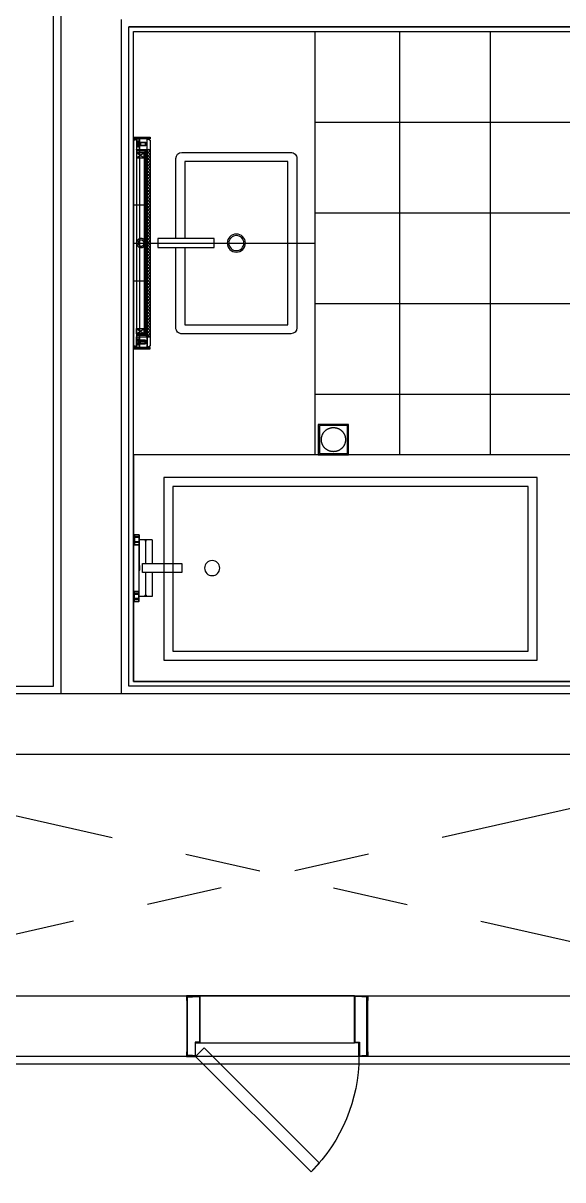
# Model space of a CAD drawing. Header units: millimetres. Extents: x 10000 to 302800, y 6800 to 229018.
# Drawn here: x 216573 to 218358, y 153728 to 157554 of the extents above; entities that cross this region are included whole.
import ezdxf

# ---------------------------------------------------------------- set-up
doc = ezdxf.new("R2010")
doc.units = ezdxf.units.MM
doc.header["$LTSCALE"] = 400
doc.header["$MEASUREMENT"] = 0
for name, pattern in [('X-ROOM TYPE-SR-1.3+1.7Bay$0$HIDDEN', [0.375, 0.25, -0.125]), ('X-ROOM TYPE-SR-1.3+1.7Bay$0$PHANTOM2', [1.25, 0.625, -0.125, 0.125, -0.125, 0.125, -0.125]), ('X-ROOM TYPE-SR-1.3+1.7Bay$0$X-ROOM TYPE-HOTEL-DS-1$0$DASHED', [3, 2, -1])]:
    doc.linetypes.add(name, pattern=pattern)
doc.layers.get('0').update_dxf_attribs({"linetype": 'CONTINUOUS'})
for name, color, linetype in [('A-DIM1', 7, 'CONTINUOUS'), ('X-EXT_8F$0$A-254', 254, 'CONTINUOUS'), ('X-INT-HOTEL-8F$0$A-DOOR', 4, 'CONTINUOUS'), ('X-ROOM TYPE-SR-1.3+1.7Bay$0$.WA_Built-in', 252, 'CONTINUOUS'), ('X-ROOM TYPE-SR-1.3+1.7Bay$0$.WA_Built-in_Lower', 252, 'CONTINUOUS'), ('X-ROOM TYPE-SR-1.3+1.7Bay$0$.WA_Floor-Fin', 252, 'CONTINUOUS'), ('X-ROOM TYPE-SR-1.3+1.7Bay$0$.WA_Framing', 252, 'CONTINUOUS'), ('X-ROOM TYPE-SR-1.3+1.7Bay$0$.WA_Light', 252, 'CONTINUOUS'), ('X-ROOM TYPE-SR-1.3+1.7Bay$0$.WA_M ETAL', 252, 'CONTINUOUS'), ('X-ROOM TYPE-SR-1.3+1.7Bay$0$.WA_Sani', 252, 'CONTINUOUS'), ('X-ROOM TYPE-SR-1.3+1.7Bay$0$.WA_Sani-Fix', 252, 'CONTINUOUS'), ('X-ROOM TYPE-SR-1.3+1.7Bay$0$.WA_SANIDRAIN', 252, 'CONTINUOUS'), ('X-ROOM TYPE-SR-1.3+1.7Bay$0$.WA_Wall-Finish', 252, 'CONTINUOUS'), ('X-ROOM TYPE-SR-1.3+1.7Bay$0$A-OPEN2', 252, 'X-ROOM TYPE-SR-1.3+1.7Bay$0$X-ROOM TYPE-HOTEL-DS-1$0$DASHED'), ('X-ROOM TYPE-SR-1.3+1.7Bay$0$A-WALD', 7, 'CONTINUOUS'), ('X-ROOM TYPE-SR-1.3+1.7Bay$0$X-ROOM TYPE-SR-1.3+1.7Bay$0$.WA_Sani-Fix', 252, 'CONTINUOUS'), ('X-ROOM TYPE-SR-1.3+1.7Bay$0$X-ROOM TYPE-SR-2bay_1$0$.WA_Sani-Fix', 252, 'CONTINUOUS')]:
    doc.layers.add(name, color=color, linetype=linetype)

# ---------------------------------------------------------------- blocks, each defined once
blk = doc.blocks.new('X-EXT_8F')
at = {"layer": 'X-EXT_8F$0$A-254'}
h = blk.add_hatch(dxfattribs=at)
h.set_pattern_fill('LINE', color=252, scale=100, angle=90)
h.set_pattern_definition([(90, (0, 0), (-317.5, 2e-14), [])])
edge = h.paths.add_edge_path()
edge.add_line((214444.8, 68021.2), (188877.6, 70521.2))
edge.add_line((188877.6, 70521.2), (174255.5, 70521.2))
edge.add_arc((174255.5, 68371.2), 2150, 90, 167)
edge.add_line((172160.6, 68854.9), (172053.9, 68392.8))
edge.add_arc((174148.8, 67909.2), 2150, 167, 180)
edge.add_line((171998.8, 67909.2), (171998.8, 38021.2))
edge.add_arc((174148.8, 38021.2), 2150, 180, 270)
edge.add_line((174148.8, 35871.2), (195098.8, 35871.2))
edge.add_line((195098.8, 35871.2), (195098.8, 36521.2))
edge.add_line((195098.8, 36521.2), (174648.8, 36521.2))
edge.add_arc((174648.8, 38021.2), 1500, 180, 270, ccw=False)
edge.add_line((173148.8, 38021.2), (173148.8, 67371.2))
edge.add_arc((174648.8, 67371.2), 1500, 90, 180, ccw=False)
edge.add_line((174648.8, 68871.2), (187974.8, 68871.2))
edge.add_line((187974.8, 68871.2), (202089.9, 68021.2))
edge.add_line((202089.9, 68021.2), (214444.8, 68021.2))
blk = doc.blocks.new('X-ROOM TYPE-SR-1.3+1.7Bay$0$A$C1701355A')
at = {"layer": 'X-ROOM TYPE-SR-1.3+1.7Bay$0$.WA_Light', "linetype": 'X-ROOM TYPE-SR-1.3+1.7Bay$0$HIDDEN', "ltscale": 10}
for points in [[(-29.5, -5.6), (-12.1, 11.7), (-2.9, 2.5), (-20.4, -14.9), (-22.4, -14.3), (-28.5, -8.3), (-29.5, -5.6)], [(-18.1, -14.2), (-1, 2.9), (-11.8, 13.8), (-28.8, -3.2)], [(-27.3, -6.2), (-12, 9.1), (-5.8, 2.9), (-21.2, -12.3)], [(-29.5, -5.6), (-27.3, -6.2), (-21.2, -12.3), (-20.3, -14.8)], [(-16, -7.2), (-14.3, -8.9)], [(-8.7, 0), (-7.1, -1.7)]]:
    blk.add_lwpolyline(points, dxfattribs=at)
blk.add_lwpolyline([(-22.3, -11.2), (-26, -7.5), (-24.6, -6.1), (-20.9, -9.8)], close=True, dxfattribs=at)
blk = doc.blocks.new('X-ROOM TYPE-SR-1.3+1.7Bay$0$A$C61A5519C')
at = {"layer": 'X-ROOM TYPE-SR-1.3+1.7Bay$0$.WA_Light', "linetype": 'X-ROOM TYPE-SR-1.3+1.7Bay$0$HIDDEN', "ltscale": 10, "rotation": 44.99999999999411}
blk.add_blockref('X-ROOM TYPE-SR-1.3+1.7Bay$0$A$C1701355A', (6.3, 9.1), dxfattribs=at)
blk = doc.blocks.new('X-ROOM TYPE-SR-1.3+1.7Bay$0$mr')
at = {"layer": 'X-ROOM TYPE-SR-1.3+1.7Bay$0$.WA_M ETAL'}
h = blk.add_hatch(dxfattribs=at)
h.set_pattern_fill('ANSI32', color=256, scale=15, angle=-90)
h.set_pattern_definition([(315, (-23359.6275, 437694.648), (3.977475644, 3.977475644), []), (315, (-23359.6275, 437691.996), (3.977475644, 3.977475644), [])])
h.paths.add_polyline_path([(-55, 350), (-55, 345), (0, 345), (0, 350)])
h = blk.add_hatch(dxfattribs=at)
h.set_pattern_fill('NET', color=256, scale=60, angle=-45)
h.set_pattern_definition([(315, (2329112.2085, 3855536.917), (5.303300859, 5.303300859), []), (45, (2329112.2085, 3855536.917), (-5.303300859, 5.303300859), [])])
h.paths.add_polyline_path([(-45, 310), (-55, 310), (-55, -310), (-45, -310)])
h = blk.add_hatch(dxfattribs=at)
h.set_pattern_fill('ANSI32', color=256, scale=15, angle=-90)
h.set_pattern_definition([(315, (-23359.6275, 437574.648), (3.977475644, 3.977475644), []), (315, (-23359.6275, 437571.996), (3.977475644, 3.977475644), [])])
h.paths.add_polyline_path([(-55, -350), (-55, -345), (0, -345), (0, -350)])
at = {"layer": 'X-ROOM TYPE-SR-1.3+1.7Bay$0$.WA_Framing', "linetype": 'X-ROOM TYPE-SR-1.3+1.7Bay$0$HIDDEN', "ltscale": 20}
for p, q in [((-10, 345), (-20, 310)), ((-10, 310), (-20, 345)), ((-35, 300), (-35, 282.5)), ((-10, 300), (-35, 282.5)), ((-10, 282.5), (-35, 300)), ((-35, -300), (-35, -282.5)), ((-10, -300), (-35, -282.5)), ((-10, -282.5), (-35, -300)), ((-20, -345), (-20, -310)), ((-10, -345), (-20, -310)), ((-10, -310), (-20, -345))]:
    blk.add_line(p, q, dxfattribs=at)
at = {"layer": 'X-ROOM TYPE-SR-1.3+1.7Bay$0$.WA_Framing', "ltscale": 20}
for p, q in [((-35, 300), (-45, 310)), ((-40, 305), (-40, -305)), ((-40, 305), (-10, 305)), ((-35, -300), (-45, -310)), ((-10, -305), (-40, -305))]:
    blk.add_line(p, q, dxfattribs=at)
at = {"layer": 'X-ROOM TYPE-SR-1.3+1.7Bay$0$.WA_Framing', "linetype": 'X-ROOM TYPE-SR-1.3+1.7Bay$0$HIDDEN', "ltscale": 20}
for points in [[(-10, 345), (-10, 310), (-20, 310), (-20, 345)], [(-10, 300), (-10, 282.5), (-35, 282.5), (-35, 300)], [(-10, -300), (-10, -282.5), (-35, -282.5), (-35, -300)], [(-10, -345), (-10, -310), (-20, -310), (-20, -345)]]:
    blk.add_lwpolyline(points, close=True, dxfattribs=at)
at = {"layer": 'X-ROOM TYPE-SR-1.3+1.7Bay$0$.WA_M ETAL'}
for p, q in [((-45, 310), (-55, 310)), ((-45, -310), (-55, -310))]:
    blk.add_line(p, q, dxfattribs=at)
for points in [[(-55, 350), (-55, 345), (0, 345), (0, 350)], [(-50, 344), (-55, 340), (-55, -340), (-50, -344), (-45, -344), (-45, 344)], [(-55, -350), (-55, -345), (0, -345), (0, -350)]]:
    blk.add_lwpolyline(points, close=True, dxfattribs=at)
at = {"layer": 'X-ROOM TYPE-SR-1.3+1.7Bay$0$.WA_M ETAL', "linetype": 'X-ROOM TYPE-SR-1.3+1.7Bay$0$HIDDEN', "ltscale": 50}
for points in [[(-45, 125), (0, 125)], [(0, -125), (-45, -125)]]:
    blk.add_lwpolyline(points, dxfattribs=at)
at = {"layer": 'X-ROOM TYPE-SR-1.3+1.7Bay$0$.WA_Wall-Finish'}
for p, q in [((-20, 345), (-20, 310)), ((-20, 345), (-20, 310)), ((-10, 345), (-10, -325)), ((-10, 310), (-45, 310)), ((-45, 310), (-45, -344)), ((0, 340), (0, -340)), ((-10, 300), (-35, 300)), ((-35, 300), (-35, -300)), ((-10, -300), (-35, -300)), ((-10, -310), (-45, -310)), ((-20, -310), (-20, -345))]:
    blk.add_line(p, q, dxfattribs=at)
for points in [[(0, 345), (-5, 345), (-5, 340), (0, 340)], [(0, -340), (-5, -340), (-5, -345), (0, -345)]]:
    blk.add_lwpolyline(points, dxfattribs=at)
at = {"layer": 'X-ROOM TYPE-SR-1.3+1.7Bay$0$.WA_Built-in', "yscale": 0.7999999999999988, "rotation": 270}
for p, xscale, zscale in [((-28.4, 324.2), 0.7999999999999988, 0.7999999999999988), ((-28.4, -324.2), -0.7999999999999988, 0.7999999999999989)]:
    blk.add_blockref('X-ROOM TYPE-SR-1.3+1.7Bay$0$A$C61A5519C', p, dxfattribs=dict(at, xscale=xscale, zscale=zscale))
blk = doc.blocks.new('X-ROOM TYPE-SR-1.3+1.7Bay$0$A$C1CB516A0')
at = {"layer": 'X-ROOM TYPE-SR-1.3+1.7Bay$0$.WA_Built-in', "linetype": 'X-ROOM TYPE-SR-1.3+1.7Bay$0$HIDDEN', "ltscale": 50}
blk.add_lwpolyline([(13.5, 35, -0.000893), (14.5, 35), (695, 35)], format="xyb", dxfattribs=at)
at = {"layer": 'X-ROOM TYPE-SR-1.3+1.7Bay$0$.WA_M ETAL', "linetype": 'X-ROOM TYPE-SR-1.3+1.7Bay$0$HIDDEN', "ltscale": 25}
for radius in [15, 10]:
    blk.add_circle((350, 30), radius, dxfattribs=at)
at = {"layer": 'X-ROOM TYPE-SR-1.3+1.7Bay$0$.WA_Sani', "rotation": 90}
blk.add_blockref('X-ROOM TYPE-SR-1.3+1.7Bay$0$mr', (350, 55), dxfattribs=at)
blk = doc.blocks.new('X-ROOM TYPE-SR-1.3+1.7Bay$0$wash basin')
at = {"layer": 'X-ROOM TYPE-SR-1.3+1.7Bay$0$.WA_Sani-Fix', "ltscale": 250}
blk.add_lwpolyline([(-15, 332.9), (-15, 520), (15, 520), (15, 332.9)], close=True, dxfattribs=at)
blk.add_lwpolyline([(-15, 460), (-280, 460, 0.414213), (-300, 440), (-300, 80, 0.414214), (-280, 60), (280, 60, 0.414213), (300, 80), (300, 440, 0.414214), (280, 460), (15, 460)], format="xyb", dxfattribs=at)
blk.add_lwpolyline([(15, 430), (270, 430), (270, 90), (-270, 90), (-270, 430), (-15, 430)], dxfattribs=at)
for radius in [30, 25]:
    blk.add_circle((0, 260), radius, dxfattribs=at)
at = {"layer": 'X-ROOM TYPE-SR-1.3+1.7Bay$0$X-ROOM TYPE-SR-2bay_1$0$.WA_Sani-Fix', "ltscale": 250}
blk.add_line((0, 600), (0, 0), dxfattribs=at)
blk = doc.blocks.new('X-ROOM TYPE-SR-1.3+1.7Bay$0$X-ROOM TYPE-SR-1.3+1.7Bay$0$X-ROOM TYPE-SR-1.3+1.7Bay$0$A$Cb303d7f0')
at = {"layer": 'X-ROOM TYPE-SR-1.3+1.7Bay$0$.WA_Sani-Fix', "ltscale": 250}
for p, q in [((0.1, 482.1), (0, 482.1)), ((0, 482.1), (2.4, 482.1)), ((0, 482.1), (0, 482.1)), ((0.1, 455.8), (0.1, 482.1)), ((2.4, 484.9), (2.9, 485.4)), ((2.9, 485.3), (2.4, 484.8)), ((2.4, 484.9), (2.4, 453)), ((2.4, 478.1), (2.9, 478.5)), ((2.4, 475.6), (2.9, 475.7)), ((2.4, 462.3), (2.9, 462.2)), ((2.4, 459.7), (2.9, 459.3)), ((2.9, 485.4), (2.9, 452.5)), ((2.9, 485.4), (17.9, 485.4)), ((17.9, 485.3), (2.9, 485.3)), ((17.9, 478.5), (2.9, 478.5)), ((17.9, 475.7), (2.9, 475.7)), ((17.9, 462.2), (2.9, 462.2)), ((17.9, 459.3), (2.9, 459.3)), ((17.9, 485.4), (18.4, 484.9)), ((17.9, 485.4), (17.9, 452.5)), ((18.4, 484.8), (17.9, 485.3)), ((18.4, 478.1), (17.9, 478.5)), ((18.4, 475.6), (17.9, 475.7)), ((18.4, 462.3), (17.9, 462.2)), ((18.4, 459.7), (17.9, 459.3)), ((18.4, 484.9), (18.4, 453)), ((61.3, 469), (19.1, 469)), ((19.1, 469), (19.1, 468.5)), ((19.1, 469), (19.1, 468.5)), ((19.1, 468.6), (19.1, 468.6)), ((19.1, 468.5), (19.1, 281.5)), ((37.4, 469), (37.4, 469)), ((37.4, 469), (37.5, 468.9)), ((37.5, 468.9), (37.5, 469)), ((37.5, 468.9), (37.8, 468.9)), ((37.5, 468.9), (37.5, 468.9)), ((37.8, 468.9), (37.8, 468)), ((42.6, 468), (37.8, 468)), ((39.4, 469), (39.4, 468)), ((40.2, 467.2), (40.2, 468)), ((40.2, 390), (40.2, 463.8)), ((41, 469), (41, 468)), ((42.6, 468.9), (42.9, 468.9)), ((42.6, 468.9), (42.6, 468)), ((42.9, 469), (42.9, 469)), ((42.9, 469), (42.9, 468.9)), ((42.9, 468.9), (43, 468.9)), ((43, 468.9), (43, 469)), ((43, 469), (43, 469)), ((61.3, 469), (61.3, 468.5)), ((61.3, 469), (61.3, 468.5)), ((61.3, 390), (61.3, 468.5)), ((0.1, 455.8), (0, 455.7)), ((0, 455.7), (2.4, 455.7)), ((0, 455.7), (0, 455.7)), ((2.4, 453), (2.9, 452.5)), ((2.4, 453), (2.9, 452.5)), ((17.9, 452.5), (2.9, 452.5)), ((2.9, 452.5), (17.9, 452.5)), ((17.9, 452.5), (18.4, 453)), ((17.9, 452.5), (18.4, 453)), ((19.1, 445.6), (17.9, 444.4)), ((17.9, 444.4), (19.1, 443.2)), ((19.1, 458.5), (18.4, 458.5)), ((40.2, 286.2), (40.2, 360)), ((61.3, 281.5), (61.3, 360)), ((0.1, 294.2), (0, 294.3)), ((0, 294.3), (2.4, 294.3)), ((0, 294.3), (0, 294.3)), ((0.1, 267.9), (0, 267.9)), ((0, 267.9), (2.4, 267.9)), ((0, 267.9), (0, 267.9)), ((0.1, 294.2), (0.1, 267.9)), ((2.4, 297), (2.9, 297.5)), ((2.4, 297), (2.9, 297.5)), ((2.4, 265.1), (2.4, 297)), ((2.4, 290.3), (2.9, 290.7)), ((2.4, 287.7), (2.9, 287.8)), ((2.4, 274.4), (2.9, 274.3)), ((2.4, 271.9), (2.9, 271.5)), ((2.9, 264.6), (2.9, 297.5)), ((17.9, 297.5), (2.9, 297.5)), ((2.9, 297.5), (17.9, 297.5)), ((17.9, 290.7), (2.9, 290.7)), ((17.9, 287.8), (2.9, 287.8)), ((17.9, 274.3), (2.9, 274.3)), ((17.9, 271.5), (2.9, 271.5)), ((19.1, 304.8), (17.9, 303.6)), ((19.1, 302.4), (17.9, 303.6)), ((17.9, 264.6), (17.9, 297.5)), ((17.9, 297.5), (18.4, 297)), ((17.9, 297.5), (18.4, 297)), ((18.4, 290.3), (17.9, 290.7)), ((18.4, 287.7), (17.9, 287.8)), ((18.4, 274.4), (17.9, 274.3)), ((18.4, 271.9), (17.9, 271.5)), ((18.4, 265.1), (18.4, 297)), ((19.1, 291.5), (18.4, 291.5)), ((61.2, 281), (19.2, 281)), ((27.3, 281.2), (27.2, 281.2)), ((37.4, 281.1), (37.4, 281)), ((37.5, 281.1), (37.4, 281.1)), ((40.2, 281), (37.5, 281.1)), ((37.5, 281), (37.5, 281.1)), ((37.5, 281.1), (37.5, 281.1)), ((37.5, 281), (37.5, 281)), ((40.2, 281), (40.2, 282.7)), ((42.9, 281.1), (40.2, 281)), ((40.2, 281), (40.2, 281)), ((43, 281.1), (42.9, 281.1)), ((42.9, 281.1), (42.9, 281.1)), ((42.9, 281.1), (42.9, 281)), ((43, 281), (43, 281.1)), ((43, 281), (43, 281)), ((53.3, 281.2), (53.1, 281.2)), ((2.9, 264.7), (2.4, 265.2)), ((2.4, 265.1), (2.9, 264.6)), ((17.9, 264.7), (2.9, 264.7)), ((2.9, 264.6), (17.9, 264.6)), ((18.4, 265.2), (17.9, 264.7)), ((17.9, 264.6), (18.4, 265.1))]:
    blk.add_line(p, q, dxfattribs=at)
blk.add_lwpolyline([(1500.1, 0), (0.1, 0), (0.1, 750), (1500.1, 750), (1500.1, 0)], dxfattribs=at)
for points in [[(1335.1, 680), (1335.1, 75), (100.1, 75), (100.1, 680)], [(1305.1, 650), (1305.1, 105), (130.1, 105), (130.1, 650)], [(30, 360), (160, 360), (160, 390), (30, 390)]]:
    blk.add_lwpolyline(points, close=True, dxfattribs=at)
for centre, radius in [((40.2, 465.5), 1.3), ((260.1, 375), 25), ((40.2, 284.5), 1.3)]:
    blk.add_circle(centre, radius, dxfattribs=at)
for centre, start, end in [((59.3, 468.5), 0, 3.3367), ((21.1, 281.5), 180, 195.3918)]:
    blk.add_arc(centre, 2, start, end, dxfattribs=at)
for points, knots in [([(19.8, 469), (19.7, 469), (19.7, 469), (19.6, 469), (19.5, 469), (19.5, 468.9), (19.4, 468.9), (19.4, 468.9), (19.3, 468.9), (19.3, 468.9), (19.3, 468.9), (19.3, 468.8), (19.2, 468.8), (19.2, 468.8), (19.2, 468.8), (19.2, 468.8), (19.2, 468.8), (19.2, 468.8), (19.2, 468.8), (19.2, 468.7), (19.1, 468.7), (19.1, 468.7), (19.1, 468.7), (19.1, 468.7), (19.1, 468.7), (19.1, 468.6), (19.1, 468.6), (19.1, 468.6)], [0, 0, 0, 0, 0.0866325, 0.1633608, 0.2311611, 0.2909686, 0.3436484, 0.3899998, 0.4307608, 0.4666085, 0.4981597, 0.5259888, 0.5506554, 0.5726583, 0.5924328, 0.6103575, 0.6267612, 0.6419303, 0.6561173, 0.6695449, 0.6823696, 0.6946929, 0.7065976, 0.7294207, 0.7513152, 0.7726837, 0.793902, 0.793902, 0.793902, 0.793902]), ([(19.1, 468.6), (19.1, 468.6), (19.1, 468.6), (19.1, 468.5), (19.1, 468.5)], [0, 0, 0, 0, 0.0584614, 0.1164704, 0.1164704, 0.1164704, 0.1164704]), ([(19.1, 468.5), (19.1, 457.9), (19.1, 437.6), (19.1, 408.6), (19.2, 390.2), (19.4, 381.5)], [0, 0, 0, 0, 31.864203, 60.930077, 87.033705, 87.033705, 87.033705, 87.033705]), ([(37.4, 469), (36.2, 468.9), (33.8, 468.9), (30.4, 468.8), (27.3, 468.8), (24.6, 468.7), (22.4, 468.6), (20.7, 468.7), (19.7, 468.5), (19.3, 468.6), (19.2, 468.6)], [0, 0, 0, 0, 3.647384, 7.111085, 10.272064, 13.020797, 15.264549, 16.92805, 17.955406, 18.189779, 18.189779, 18.189779, 18.189779]), ([(37.8, 468.9), (37.8, 468.9), (37.8, 469), (37.8, 469), (37.8, 469)], [0, 0, 0, 0, 0.03296022, 0.06527932, 0.06527932, 0.06527932, 0.06527932]), ([(40.2, 467.2), (40, 467.2), (39.6, 467.2), (39.1, 466.8), (38.7, 466.4), (38.5, 465.8), (38.5, 465.2), (38.7, 464.6), (39.1, 464.2), (39.6, 463.8), (40, 463.8), (40.2, 463.8)], [0, 0, 0, 0, 0.596081, 1.192099, 1.787989, 2.383764, 2.979488, 3.575246, 4.171106, 4.767086, 5.363145, 5.363145, 5.363145, 5.363145]), ([(40.2, 463.8), (40.4, 463.8), (40.8, 463.8), (41.3, 464.2), (41.7, 464.6), (41.9, 465.2), (41.9, 465.8), (41.7, 466.4), (41.3, 466.8), (40.8, 467.2), (40.4, 467.2), (40.2, 467.2)], [0, 0, 0, 0, 0.596081, 1.192099, 1.787989, 2.383764, 2.979488, 3.575246, 4.171106, 4.767086, 5.363145, 5.363145, 5.363145, 5.363145]), ([(61.2, 468.6), (61.1, 468.6), (60.7, 468.5), (59.7, 468.7), (58.1, 468.6), (55.9, 468.7), (53.1, 468.8), (50, 468.8), (46.6, 468.9), (44.2, 468.9), (43, 469)], [0, 0, 0, 0, 0.234373, 1.261729, 2.92523, 5.168982, 7.917714, 11.078693, 14.542395, 18.189779, 18.189779, 18.189779, 18.189779]), ([(61, 468.9), (61, 468.9), (61, 468.9), (60.9, 469), (60.8, 469), (60.8, 469), (60.7, 469), (60.7, 469)], [0, 0, 0, 0, 0.0535902, 0.1145196, 0.1836841, 0.26205, 0.3506713, 0.3506713, 0.3506713, 0.3506713]), ([(61.3, 468.8), (61.3, 468.8), (61.3, 468.8), (61.2, 468.8), (61.2, 468.8), (61.2, 468.8), (61.2, 468.8), (61.2, 468.9), (61.1, 468.9), (61.1, 468.9), (61.1, 468.9), (61.1, 468.9)], [0, 0, 0, 0, 0.0170271, 0.0354713, 0.0556848, 0.0780702, 0.1030885, 0.1312662, 0.1631967, 0.1995095, 0.2408535, 0.2408535, 0.2408535, 0.2408535]), ([(61.2, 390), (61.2, 395.9), (61.3, 411.4), (61.3, 437.6), (61.3, 457.9), (61.3, 468.5)], [8.533766, 8.533766, 8.533766, 8.533766, 26.103627, 55.169502, 87.033706, 87.033706, 87.033706, 87.033706]), ([(61.3, 468.6), (61.3, 468.6), (61.3, 468.6), (61.3, 468.6), (61.3, 468.7), (61.3, 468.7), (61.3, 468.7), (61.3, 468.7), (61.3, 468.7), (61.3, 468.7), (61.3, 468.7), (61.3, 468.7), (61.3, 468.8), (61.3, 468.8), (61.3, 468.8)], [0, 0, 0, 0, 0.0138195, 0.0272366, 0.0404187, 0.0534882, 0.0665439, 0.079683, 0.0929976, 0.1065828, 0.1205432, 0.1349973, 0.150084, 0.166006, 0.166006, 0.166006, 0.166006]), ([(19.1, 381.3), (19.1, 381.4), (19.2, 381.4), (19.3, 381.4), (19.3, 381.5), (19.4, 381.5)], [0, 0, 0, 0, 0.0540681, 0.1539822, 0.3064699, 0.3064699, 0.3064699, 0.3064699]), ([(19.4, 368.5), (19.3, 368.5), (19.3, 368.6), (19.2, 368.6), (19.1, 368.6), (19.1, 368.7)], [0, 0, 0, 0, 0.1524879, 0.2524019, 0.30647, 0.30647, 0.30647, 0.30647]), ([(19.1, 281.5), (19.1, 292.1), (19.1, 312.4), (19.1, 341.4), (19.2, 359.8), (19.4, 368.5)], [0, 0, 0, 0, 31.839941, 60.917528, 87.033707, 87.033707, 87.033707, 87.033707]), ([(19.4, 368.5), (19.4, 369.9), (19.4, 372.6), (19.4, 377), (19.4, 379.9), (19.4, 381.5)], [0, 0, 0, 0, 3.972468, 8.356626, 12.934128, 12.934128, 12.934128, 12.934128]), ([(61.3, 281.5), (61.3, 292.1), (61.3, 312.4), (61.3, 338.6), (61.2, 354.1), (61.2, 360)], [0, 0, 0, 0, 31.864206, 60.930082, 78.499943, 78.499943, 78.499943, 78.499943]), ([(27.2, 281.2), (26.2, 281.2), (24.6, 281.3), (22.4, 281.4), (20.6, 281.3), (19.8, 281.5), (19.2, 281.4), (19.1, 281.5)], [0, 0, 0, 0, 2.748761, 4.992542, 6.65606, 7.683409, 8.042773, 8.042773, 8.042773, 8.042773]), ([(37.4, 281.1), (36.2, 281.1), (33.8, 281.1), (31.3, 281.1), (29.9, 281.2), (29.7, 281.2)], [0, 0, 0, 0, 3.647378, 7.111, 7.700546, 7.700546, 7.700546, 7.700546]), ([(40.2, 282.7), (40, 282.7), (39.6, 282.8), (39.1, 283.1), (38.7, 283.6), (38.5, 284.2), (38.5, 284.8), (38.7, 285.3), (39.1, 285.8), (39.6, 286.1), (40, 286.2), (40.2, 286.2)], [0, 0, 0, 0, 0.596081, 1.192099, 1.787989, 2.383764, 2.979488, 3.575246, 4.171106, 4.767086, 5.363145, 5.363145, 5.363145, 5.363145]), ([(40.2, 286.2), (40.4, 286.2), (40.8, 286.1), (41.3, 285.8), (41.7, 285.3), (41.9, 284.8), (41.9, 284.2), (41.7, 283.6), (41.3, 283.1), (40.8, 282.8), (40.4, 282.7), (40.2, 282.7)], [0, 0, 0, 0, 0.596081, 1.192099, 1.787989, 2.383764, 2.979488, 3.575246, 4.171106, 4.767086, 5.363145, 5.363145, 5.363145, 5.363145]), ([(50.7, 281.2), (50.5, 281.2), (49.2, 281.1), (46.6, 281.1), (44.2, 281.1), (43, 281.1)], [0, 0, 0, 0, 0.589545, 4.053167, 7.700546, 7.700546, 7.700546, 7.700546]), ([(61.3, 281.5), (61.3, 281.4), (60.6, 281.5), (59.8, 281.3), (58.1, 281.4), (55.9, 281.3), (54.2, 281.2), (53.3, 281.2)], [0, 0, 0, 0, 0.359364, 1.386712, 3.05023, 5.294011, 8.042772, 8.042772, 8.042772, 8.042772]), ([(61.2, 281), (61.3, 281.1), (61.3, 281.2), (61.3, 281.4), (61.3, 281.5)], [0, 0, 0, 0, 0.2684687, 0.5368718, 0.5368718, 0.5368718, 0.5368718])]:
    blk.add_open_spline(points, degree=3, knots=knots, dxfattribs=at)
for points in [[(19.2, 468.5), (19.1, 468.5), (19.1, 468.5), (19.1, 468.5)], [(19.2, 468.6), (19.2, 468.6), (19.2, 468.6), (19.2, 468.5)], [(42.6, 469), (42.6, 469), (42.6, 469), (42.6, 469)], [(42.6, 469), (42.6, 469), (42.6, 468.9), (42.6, 468.9)], [(61.1, 468.9), (61.1, 468.9), (61, 468.9), (61, 468.9)], [(61.3, 468.5), (61.3, 468.6), (61.2, 468.6), (61.2, 468.6)], [(61.3, 468.5), (61.3, 468.5), (61.3, 468.5), (61.3, 468.5)], [(29.7, 281.2), (28.9, 281.2), (28.1, 281.2), (27.3, 281.2)], [(53.1, 281.2), (52.3, 281.2), (51.5, 281.2), (50.7, 281.2)]]:
    blk.add_open_spline(points, degree=3, dxfattribs=at)
blk = doc.blocks.new('X-ROOM TYPE-SR-1.3+1.7Bay$0$A$C025413A3')
at = {"layer": 'X-ROOM TYPE-SR-1.3+1.7Bay$0$.WA_SANIDRAIN', "color": 8, "linetype": 'X-ROOM TYPE-SR-1.3+1.7Bay$0$HIDDEN', "ltscale": 100, "elevation": 0}
for points in [[(0, 0), (100, 0), (100, 100), (0, 100)], [(3.8, 3.8), (96.2, 3.8), (96.2, 96.1), (3.8, 96.1)]]:
    blk.add_lwpolyline(points, close=True, dxfattribs=at)
at = {"layer": 'X-ROOM TYPE-SR-1.3+1.7Bay$0$.WA_SANIDRAIN', "color": 8, "linetype": 'X-ROOM TYPE-SR-1.3+1.7Bay$0$HIDDEN', "ltscale": 100}
blk.add_circle((49.9, 50, 0), 39.9, dxfattribs=at)
blk = doc.blocks.new('X-ROOM TYPE-SR-1.3+1.7Bay')
for p, q in [((213038.8, 59911.2), (213038.8, 59911.2)), ((213338.8, 59911.2), (213338.8, 59911.2))]:
    blk.add_line(p, q)
at = {"layer": 'X-ROOM TYPE-SR-1.3+1.7Bay$0$.WA_Built-in_Lower', "ltscale": 250}
blk.add_line((212758.8, 62061.2), (212758.8, 60661.2), dxfattribs=at)
at = {"layer": 'X-ROOM TYPE-SR-1.3+1.7Bay$0$.WA_Built-in_Lower'}
blk.add_lwpolyline([(210563.8, 59896.2), (211893.8, 59896.2), (211893.8, 62296.2), (209543.8, 62296.2)], dxfattribs=at)
at = {"layer": 'X-ROOM TYPE-SR-1.3+1.7Bay$0$.WA_Floor-Fin'}
for p, q in [((213038.8, 60661.2), (213038.8, 62061.2)), ((213338.8, 60661.2), (213338.8, 62061.2)), ((212758.8, 61761.2), (214838.8, 61761.2)), ((212758.8, 61461.2), (214838.8, 61461.2)), ((212758.8, 61161.2), (215023.8, 61161.2)), ((212758.8, 60861.2), (215023.8, 60861.2))]:
    blk.add_line(p, q, dxfattribs=at)
at = {"layer": 'X-ROOM TYPE-SR-1.3+1.7Bay$0$.WA_Wall-Finish'}
for p, q in [((212143.8, 59896.2), (212143.8, 62076.2)), ((212143.8, 62076.2), (214773.8, 62076.2)), ((215023.8, 62076.2), (212143.8, 62076.2)), ((212158.8, 62061.2), (215023.8, 62061.2)), ((212158.8, 59911.2), (212158.8, 62061.2)), ((214853.8, 59896.2), (212143.8, 59896.2)), ((214838.8, 59911.2), (212158.8, 59911.2)), ((209291, 58646.5, 0.3), (215499, 58646.4, 0.3))]:
    blk.add_line(p, q, dxfattribs=at)
blk.add_lwpolyline([(209291, 58896.2), (210643.8, 58896.2), (210643.8, 59726.2), (209393.8, 59726.2), (209393.8, 60596.2), (209563.8, 60596.2), (209563.8, 59896.2), (211893.8, 59896.2), (211893.8, 63096.2)], dxfattribs=at)
at = {"layer": 'X-ROOM TYPE-SR-1.3+1.7Bay$0$A-OPEN2', "linetype": 'X-ROOM TYPE-SR-1.3+1.7Bay$0$PHANTOM2', "ltscale": 5}
for p, q in [((210869.3, 59671.2), (214398.9, 58871.2)), ((214398.9, 59671.2), (210869.3, 58871.2))]:
    blk.add_line(p, q, dxfattribs=at)
at = {"layer": 'X-ROOM TYPE-SR-1.3+1.7Bay$0$A-WALD'}
for p, q in [((211918.8, 63096.2), (211918.8, 59871.2)), ((212118.8, 59871.2), (212118.8, 62101.2))]:
    blk.add_line(p, q, dxfattribs=at)
for points in [[(210668.8, 58871.2), (210668.8, 59871.2), (214598.9, 59871.2), (214598.9, 58871.2)], [(210868.8, 58871.2), (210868.8, 59671.2), (214398.9, 59671.2), (214398.9, 58871.2)], [(209291, 58871.2), (215449, 58871.2)], [(215449, 58671.2), (209291, 58671.2)]]:
    blk.add_lwpolyline(points, dxfattribs=at)
at = {"layer": 'X-ROOM TYPE-SR-1.3+1.7Bay$0$.WA_Sani', "ltscale": 100, "xscale": -1.000000000000001, "rotation": 90}
blk.add_blockref('X-ROOM TYPE-SR-1.3+1.7Bay$0$A$C1CB516A0', (212213.8, 61711.2), dxfattribs=at)
at = {"layer": 'X-ROOM TYPE-SR-1.3+1.7Bay$0$.WA_Sani-Fix', "ltscale": 250, "xscale": -1.000000000000001, "rotation": 90}
blk.add_blockref('X-ROOM TYPE-SR-1.3+1.7Bay$0$wash basin', (212758.8, 61361.2), dxfattribs=at)
at = {"layer": 'X-ROOM TYPE-SR-1.3+1.7Bay$0$.WA_Sani-Fix', "ltscale": 5, "rotation": 180}
blk.add_blockref('X-ROOM TYPE-SR-1.3+1.7Bay$0$A$C025413A3', (212869.7, 60761.2, 0), dxfattribs=at)
at = {"layer": 'X-ROOM TYPE-SR-1.3+1.7Bay$0$X-ROOM TYPE-SR-1.3+1.7Bay$0$.WA_Sani-Fix', "ltscale": 250, "xscale": -1, "rotation": 180}
blk.add_blockref('X-ROOM TYPE-SR-1.3+1.7Bay$0$X-ROOM TYPE-SR-1.3+1.7Bay$0$X-ROOM TYPE-SR-1.3+1.7Bay$0$A$Cb303d7f0', (212158.7, 60661.2), dxfattribs=at)
blk = doc.blocks.new('*U122')
at = {"layer": 'X-INT-HOTEL-8F$0$A-DOOR', "color": 8}
for p, q in [((570, 0), (30, 0)), ((45, -45), (555, -45)), ((555, -199.9), (45, -199.9))]:
    blk.add_line(p, q, dxfattribs=at)
at = {"layer": 'X-INT-HOTEL-8F$0$A-DOOR'}
for points in [[(411.8, 381.8), (30, 0), (58.3, -28.3), (440.1, 353.6)], [(1.6, -15), (1.6, -15), (1.6, -15), (0, -15), (0, 0), (30, 0), (30, -45), (45, -45), (45, -199.9), (0, -199.9), (0, -184.9), (1.6, -184.9), (1.6, -184.9), (1.6, -184.9), (1.6, -198.3), (43.4, -198.3), (43.4, -46.6), (28.4, -46.6), (28.4, -1.6), (1.6, -1.6)], [(598.4, -15), (598.4, -15), (598.4, -15), (600, -15), (600, 0), (570, 0), (570, -45), (555, -45), (555, -199.9), (600, -199.9), (600, -184.9), (598.4, -184.9), (598.4, -184.9), (598.4, -184.9), (598.4, -198.3), (556.6, -198.3), (556.6, -46.6), (571.6, -46.6), (571.6, -1.6), (598.4, -1.6)]]:
    blk.add_lwpolyline(points, close=True, dxfattribs=at)
at = {"layer": 'X-INT-HOTEL-8F$0$A-DOOR', "color": 8}
for points in [[(20, -198.3), (1.6, -198.3), (1.6, -1.6), (20, -1.6), (20, -3.2), (3.2, -3.2), (3.2, -196.7), (20, -196.7)], [(580, -198.3), (598.4, -198.3), (598.4, -1.6), (580, -1.6), (580, -3.2), (596.8, -3.2), (596.8, -196.7), (580, -196.7)]]:
    blk.add_lwpolyline(points, close=True, dxfattribs=at)
blk.add_arc((30, 0), 540, 0, 45, dxfattribs=at)
blk = doc.blocks.new('X-INT-HOTEL-8F$0$객실 샤프트 점검도어(HOTEL)')
at = {"layer": 'X-INT-HOTEL-8F$0$A-DOOR', "xscale": -1, "rotation": 180}
blk.add_blockref('*U122', (210018.9, 69371.2), dxfattribs=at)
blk = doc.blocks.new('X-INT-HOTEL-8F')
blk.add_blockref('X-ROOM TYPE-SR-1.3+1.7Bay', (0, 0))
at = {"layer": 'X-INT-HOTEL-8F$0$A-DOOR'}
blk.add_blockref('X-INT-HOTEL-8F$0$객실 샤프트 점검도어(HOTEL)', (2315, -10699.9), dxfattribs=at)
blk = doc.blocks.new('X-BASE-8F')
blk.add_blockref('X-EXT_8F', (0, 0))
blk.add_blockref('X-INT-HOTEL-8F', (0, 0))

msp = doc.modelspace()

# ---------------------------------------------------------------- block references
at = {"layer": 'A-DIM1'}
msp.add_blockref('X-BASE-8F', (4779.3, 95465.6), dxfattribs=at)

doc.saveas('drawing.dxf')
